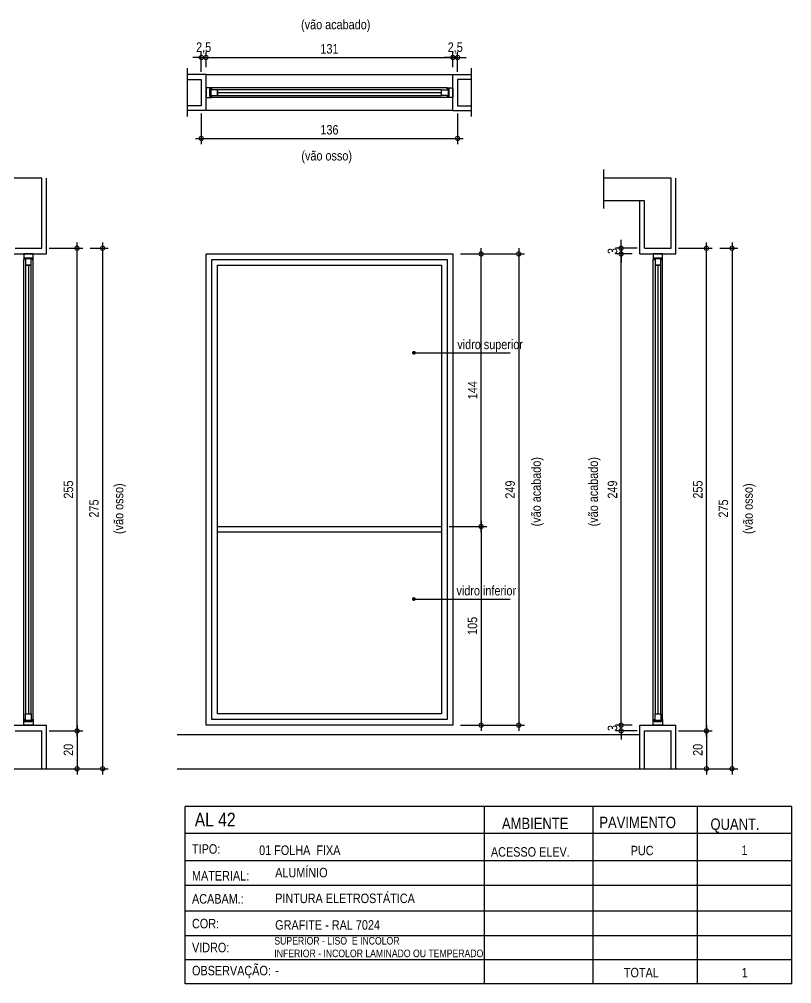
# Model space of a CAD drawing. Header units: metres. Extents: x -0.2 to 51.6, y -20.8 to 5.5.
# Drawn here: x 32.67 to 36.75, y -20.82 to -15.72 of the extents above; entities that cross this region are included whole.
import ezdxf

# ---------------------------------------------------------------- set-up
doc = ezdxf.new("R2010")
doc.units = ezdxf.units.M
doc.linetypes.add('DASHEDX2', pattern=[1.5, 1, -0.5])
for name, color, linetype in [('ARQ-ALV ACAB', 4, 'Continuous'), ('ARQ-ALV OSSO', 5, 'Continuous'), ('ARQ-AUX', 7, 'Continuous'), ('ARQ-CAX', 1, 'Continuous'), ('ARQ-CAX @ 1', 1, 'Continuous'), ('ARQ-DIM', 2, 'Continuous'), ('ARQ-ENCH', 1, 'Continuous'), ('ARQ-EST', 2, 'Continuous'), ('ARQ-PRJ', 7, 'DASHEDX2'), ('ARQ-SIM', 1, 'Continuous'), ('ARQ-TXT', 2, 'Continuous'), ('ARQ-TXT01', 2, 'Continuous')]:
    doc.layers.add(name, color=color, linetype=linetype)
doc.styles.add('Adesa', font='ARIALN.TTF')
doc.styles.add('ROMANS', font='romans', dxfattribs={"height": 0.2})
doc.dimstyles.new('1-25ARQ', dxfattribs={"dimscale": 0.25, "dimtxt": 0.2, "dimasz": 0.08, "dimexe": 0.16, "dimexo": 0.1, "dimgap": 0.1, "dimtad": 1, "dimzin": 4, "dimdsep": 46, "dimtxsty": 'ROMANS', "dimblk": 'DOT', "dimcen": 0.1, "dimclrd": 1, "dimclre": 1, "dimclrt": 3, "dimadec": 0, "dimazin": 0, "dimtfac": 1, "dimtix": 1, "dimtmove": 2, "dimatfit": 3, "dimldrblk": 'DOT', "dimfxl": 1, "dimtolj": 1, "dimtzin": 4, "dimlwd": -1, "dimlwe": -1, "dimarcsym": 0})
doc.dimstyles.new('ADESA 1-0025', dxfattribs={"dimtxt": 0.05, "dimasz": 0.045, "dimexe": 0.03, "dimexo": 0.04, "dimgap": 0.02, "dimtad": 1, "dimtoh": 1, "dimdec": 0, "dimlfac": 100, "dimzin": 4, "dimtxsty": 'Adesa', "dimblk": 'DOTSMALL', "dimcen": 1, "dimdle": 0.03, "dimclrd": 1, "dimclre": 1, "dimclrt": 256, "dimazin": 1, "dimtm": 1e-09, "dimtfac": 1, "dimtdec": 0, "dimtix": 1, "dimtmove": 2, "dimatfit": 0, "dimldrblk": 'DOTSMALL', "dimfxl": 0.8, "dimtvp": 2, "dimtolj": 1, "dimtzin": 0, "dimarcsym": 0})

# ---------------------------------------------------------------- blocks, each defined once
blk = doc.blocks.new('*U609')
at = {"color": 0, "linetype": 'ByBlock', "ltscale": 0.5}
for points in [[(0.02, -0.045), (0.02, -0.045), (0.02, -0.045), (0.02, -0.045), (0.02, -0.045), (0.02, -0.045), (0.02, -0.045), (0.02, -0.045), (0.02, -0.045), (0.03, -0.045), (0.03, -0.05), (0, -0.05), (0, 0), (0.03, 0), (0.03, -0.005), (0.02, -0.005), (0.02, -0.045)], [(2.47, -0.045), (2.47, -0.045), (2.47, -0.045), (2.47, -0.045), (2.47, -0.045), (2.47, -0.045), (2.47, -0.045), (2.47, -0.045), (2.47, -0.045), (2.46, -0.045), (2.46, -0.05), (2.49, -0.05), (2.49, 0), (2.46, 0), (2.46, -0.005), (2.47, -0.005), (2.47, -0.045)], [(0.025, -0.01), (0.06, -0.01), (0.06, -0.04), (0.025, -0.04)], [(2.465, -0.01), (2.43, -0.01), (2.43, -0.04), (2.465, -0.04)]]:
    blk.add_lwpolyline(points, close=True, dxfattribs=at)
at = {"color": 8, "linetype": 'ByBlock', "ltscale": 0.5}
for points in [[(2.46, 0), (0.03, 0)], [(2.46, -0.05), (0.03, -0.05)]]:
    blk.add_lwpolyline(points, dxfattribs=at)
at = {"color": 7, "linetype": 'ByBlock', "ltscale": 0.5}
blk.add_lwpolyline([(2.43, -0.01), (2.43, -0.04), (0.06, -0.04), (0.06, -0.01)], close=True, dxfattribs=at)
blk.add_lwpolyline([(0.06, -0.025), (2.43, -0.025)], dxfattribs=at)
blk = doc.blocks.new('_DotSmall')
at = {"color": 0, "linetype": 'ByBlock', "const_width": 0.5}
blk.add_lwpolyline([(-0.0625, 0, 1), (0.0625, 0, 1)], format="xyb", close=True, dxfattribs=at)
blk = doc.blocks.new('*D650')
at = {"layer": 'ARQ-DIM', "color": 1, "lineweight": -2, "transparency": 16777216}
for p, q in [((32.9768, -19.4503), (32.9768, -19.7103)), ((32.8297, -19.4803), (33.0068, -19.4803)), ((32.8297, -19.6803), (33.0068, -19.6803))]:
    blk.add_line(p, q, dxfattribs=at)
at = {"layer": 'Defpoints', "color": 0, "transparency": 16777216}
for p in [(32.7897, -19.4803), (32.7897, -19.6803), (32.9768, -19.6803)]:
    blk.add_point(p, dxfattribs=at)
at = {"layer": 'ARQ-DIM', "color": 1, "lineweight": -2, "transparency": 16777216, "xscale": 0.045, "yscale": 0.045, "zscale": 0.045}
for p, rotation in [((32.9768, -19.4803), 90), ((32.9768, -19.6803), 270)]:
    blk.add_blockref('_DotSmall', p, dxfattribs=dict(at, rotation=rotation))
at = {"layer": 'ARQ-DIM', "transparency": 16777216, "insert": (32.9312, -19.5803), "char_height": 0.05, "attachment_point": 5, "rotation": 90, "style": 'Adesa'}
blk.add_mtext('\\A1;20', dxfattribs=at)
blk = doc.blocks.new('*D651')
at = {"layer": 'ARQ-DIM', "color": 1, "lineweight": -2, "transparency": 16777216}
for p, q in [((32.9768, -19.5103), (32.9768, -16.9003)), ((32.8297, -16.9303), (33.0068, -16.9303)), ((32.8297, -19.4803), (33.0068, -19.4803))]:
    blk.add_line(p, q, dxfattribs=at)
at = {"layer": 'Defpoints', "color": 0, "transparency": 16777216}
for p in [(32.7897, -16.9303), (32.9768, -16.9303), (32.7897, -19.4803)]:
    blk.add_point(p, dxfattribs=at)
at = {"layer": 'ARQ-DIM', "color": 1, "lineweight": -2, "transparency": 16777216, "xscale": 0.045, "yscale": 0.045, "zscale": 0.045}
for p, rotation in [((32.9768, -16.9303), 90), ((32.9768, -19.4803), 270)]:
    blk.add_blockref('_DotSmall', p, dxfattribs=dict(at, rotation=rotation))
at = {"layer": 'ARQ-DIM', "transparency": 16777216, "insert": (32.9312, -18.2053), "char_height": 0.05, "attachment_point": 5, "rotation": 90, "style": 'Adesa'}
blk.add_mtext('\\A1;255', dxfattribs=at)
blk = doc.blocks.new('*D647')
at = {"layer": 'ARQ-DIM', "color": 1, "lineweight": -2, "transparency": 16777216}
for p, q in [((33.1118, -16.9003), (33.1118, -19.7103)), ((33.0468, -16.9303), (33.1418, -16.9303)), ((33.0468, -19.6803), (33.1418, -19.6803))]:
    blk.add_line(p, q, dxfattribs=at)
at = {"layer": 'Defpoints', "color": 0, "transparency": 16777216}
for p in [(33.0068, -16.9303), (33.0068, -19.6803), (33.1118, -19.6803)]:
    blk.add_point(p, dxfattribs=at)
at = {"layer": 'ARQ-DIM', "color": 1, "lineweight": -2, "transparency": 16777216, "xscale": 0.045, "yscale": 0.045, "zscale": 0.045}
for p, rotation in [((33.1118, -16.9303), 90), ((33.1118, -19.6803), 270)]:
    blk.add_blockref('_DotSmall', p, dxfattribs=dict(at, rotation=rotation))
at = {"layer": 'ARQ-DIM', "transparency": 16777216, "insert": (33.0663, -18.3053), "char_height": 0.05, "attachment_point": 5, "rotation": 90, "style": 'Adesa'}
blk.add_mtext('\\A1;275', dxfattribs=at)
blk = doc.blocks.new('*D662')
at = {"layer": 'ARQ-DIM', "color": 1, "lineweight": -2, "transparency": 16777216}
for p, q in [((34.9634, -15.973), (34.9634, -15.8924)), ((34.9884, -15.998), (34.9884, -15.8924)), ((34.9634, -15.9224), (34.9184, -15.9224)), ((34.9884, -15.9224), (34.9634, -15.9224)), ((34.9884, -15.9224), (35.0334, -15.9224))]:
    blk.add_line(p, q, dxfattribs=at)
at = {"layer": 'Defpoints', "color": 0, "transparency": 16777216}
for p in [(34.9634, -15.9224), (34.9634, -16.013), (34.9884, -16.038)]:
    blk.add_point(p, dxfattribs=at)
at = {"layer": 'ARQ-DIM', "color": 1, "lineweight": -2, "transparency": 16777216, "xscale": 0.045, "yscale": 0.045, "zscale": 0.045}
blk.add_blockref('_DotSmall', (34.9634, -15.9224), dxfattribs=at)
at = {"layer": 'ARQ-DIM', "color": 1, "lineweight": -2, "transparency": 16777216, "xscale": 0.045, "yscale": 0.045, "zscale": 0.045, "rotation": 180}
blk.add_blockref('_DotSmall', (34.9884, -15.9224), dxfattribs=at)
at = {"layer": 'ARQ-DIM', "transparency": 16777216, "insert": (34.9759, -15.8723), "char_height": 0.05, "attachment_point": 5, "style": 'Adesa'}
blk.add_mtext('\\A1;2,5', dxfattribs=at)
blk = doc.blocks.new('*D663')
at = {"layer": 'ARQ-DIM', "color": 1, "lineweight": -2, "transparency": 16777216}
for p, q in [((33.6334, -15.998), (33.6334, -15.8924)), ((33.6584, -15.973), (33.6584, -15.8924)), ((33.6334, -15.9224), (33.5884, -15.9224)), ((33.6334, -15.9224), (33.6584, -15.9224)), ((33.6584, -15.9224), (33.7034, -15.9224))]:
    blk.add_line(p, q, dxfattribs=at)
at = {"layer": 'Defpoints', "color": 0, "transparency": 16777216}
for p in [(33.6584, -15.9224), (33.6334, -16.038), (33.6584, -16.013)]:
    blk.add_point(p, dxfattribs=at)
at = {"layer": 'ARQ-DIM', "color": 1, "lineweight": -2, "transparency": 16777216, "xscale": 0.045, "yscale": 0.045, "zscale": 0.045}
blk.add_blockref('_DotSmall', (33.6334, -15.9224), dxfattribs=at)
at = {"layer": 'ARQ-DIM', "color": 1, "lineweight": -2, "transparency": 16777216, "xscale": 0.045, "yscale": 0.045, "zscale": 0.045, "rotation": 180}
blk.add_blockref('_DotSmall', (33.6584, -15.9224), dxfattribs=at)
at = {"layer": 'ARQ-DIM', "transparency": 16777216, "insert": (33.6459, -15.8723), "char_height": 0.05, "attachment_point": 5, "style": 'Adesa'}
blk.add_mtext('\\A1;2,5', dxfattribs=at)
blk = doc.blocks.new('*D659')
at = {"layer": 'ARQ-DIM', "color": 1, "lineweight": -2, "transparency": 16777216}
for p, q in [((33.6334, -16.218), (33.6334, -16.3799)), ((34.9884, -16.218), (34.9884, -16.3799)), ((33.6034, -16.3499), (35.0184, -16.3499))]:
    blk.add_line(p, q, dxfattribs=at)
at = {"layer": 'Defpoints', "color": 0, "transparency": 16777216}
for p in [(33.6334, -16.178), (34.9884, -16.178), (34.9884, -16.3499)]:
    blk.add_point(p, dxfattribs=at)
at = {"layer": 'ARQ-DIM', "color": 1, "lineweight": -2, "transparency": 16777216, "xscale": 0.045, "yscale": 0.045, "zscale": 0.045, "rotation": 180}
blk.add_blockref('_DotSmall', (33.6334, -16.3499), dxfattribs=at)
at = {"layer": 'ARQ-DIM', "color": 1, "lineweight": -2, "transparency": 16777216, "xscale": 0.045, "yscale": 0.045, "zscale": 0.045}
blk.add_blockref('_DotSmall', (34.9884, -16.3499), dxfattribs=at)
at = {"layer": 'ARQ-DIM', "transparency": 16777216, "insert": (34.3109, -16.3044), "char_height": 0.05, "attachment_point": 5, "style": 'Adesa'}
blk.add_mtext('\\A1;136', dxfattribs=at)
blk = doc.blocks.new('*D660')
at = {"layer": 'ARQ-DIM', "color": 1, "lineweight": -2, "transparency": 16777216}
for p, q in [((33.6584, -15.973), (33.6584, -15.8924)), ((34.9634, -15.9052), (34.9634, -15.8924)), ((33.6284, -15.9224), (34.9934, -15.9224))]:
    blk.add_line(p, q, dxfattribs=at)
at = {"layer": 'Defpoints', "color": 0, "transparency": 16777216}
for p in [(34.9634, -15.9224), (34.9634, -15.9452), (33.6584, -16.013)]:
    blk.add_point(p, dxfattribs=at)
at = {"layer": 'ARQ-DIM', "color": 1, "lineweight": -2, "transparency": 16777216, "xscale": 0.045, "yscale": 0.045, "zscale": 0.045, "rotation": 180}
blk.add_blockref('_DotSmall', (33.6584, -15.9224), dxfattribs=at)
at = {"layer": 'ARQ-DIM', "color": 1, "lineweight": -2, "transparency": 16777216, "xscale": 0.045, "yscale": 0.045, "zscale": 0.045}
blk.add_blockref('_DotSmall', (34.9634, -15.9224), dxfattribs=at)
at = {"layer": 'ARQ-DIM', "transparency": 16777216, "insert": (34.3109, -15.8768), "char_height": 0.05, "attachment_point": 5, "style": 'Adesa'}
blk.add_mtext('\\A1;131', dxfattribs=at)
blk = doc.blocks.new('*D664')
at = {"layer": 'ARQ-DIM', "color": 1, "lineweight": -2, "transparency": 16777216}
for p, q in [((36.3039, -19.4503), (36.3039, -19.7103)), ((36.1569, -19.4803), (36.3339, -19.4803)), ((36.1569, -19.6803), (36.3339, -19.6803))]:
    blk.add_line(p, q, dxfattribs=at)
at = {"layer": 'Defpoints', "color": 0, "transparency": 16777216}
for p in [(36.1169, -19.4803), (36.1169, -19.6803), (36.3039, -19.6803)]:
    blk.add_point(p, dxfattribs=at)
at = {"layer": 'ARQ-DIM', "color": 1, "lineweight": -2, "transparency": 16777216, "xscale": 0.045, "yscale": 0.045, "zscale": 0.045}
for p, rotation in [((36.3039, -19.4803), 90), ((36.3039, -19.6803), 270)]:
    blk.add_blockref('_DotSmall', p, dxfattribs=dict(at, rotation=rotation))
at = {"layer": 'ARQ-DIM', "transparency": 16777216, "insert": (36.2584, -19.5803), "char_height": 0.05, "attachment_point": 5, "rotation": 90, "style": 'Adesa'}
blk.add_mtext('\\A1;20', dxfattribs=at)
blk = doc.blocks.new('*D665')
at = {"layer": 'ARQ-DIM', "color": 1, "lineweight": -2, "transparency": 16777216}
for p, q in [((36.3039, -19.5103), (36.3039, -16.9003)), ((36.1569, -16.9303), (36.3339, -16.9303)), ((36.1569, -19.4803), (36.3339, -19.4803))]:
    blk.add_line(p, q, dxfattribs=at)
at = {"layer": 'Defpoints', "color": 0, "transparency": 16777216}
for p in [(36.1169, -16.9303), (36.3039, -16.9303), (36.1169, -19.4803)]:
    blk.add_point(p, dxfattribs=at)
at = {"layer": 'ARQ-DIM', "color": 1, "lineweight": -2, "transparency": 16777216, "xscale": 0.045, "yscale": 0.045, "zscale": 0.045}
for p, rotation in [((36.3039, -16.9303), 90), ((36.3039, -19.4803), 270)]:
    blk.add_blockref('_DotSmall', p, dxfattribs=dict(at, rotation=rotation))
at = {"layer": 'ARQ-DIM', "transparency": 16777216, "insert": (36.2584, -18.2053), "char_height": 0.05, "attachment_point": 5, "rotation": 90, "style": 'Adesa'}
blk.add_mtext('\\A1;255', dxfattribs=at)
blk = doc.blocks.new('*D661')
at = {"layer": 'ARQ-DIM', "color": 1, "lineweight": -2, "transparency": 16777216}
for p, q in [((36.4389, -16.9003), (36.4389, -19.7103)), ((36.3739, -16.9303), (36.4689, -16.9303)), ((36.3739, -19.6803), (36.4689, -19.6803))]:
    blk.add_line(p, q, dxfattribs=at)
at = {"layer": 'Defpoints', "color": 0, "transparency": 16777216}
for p in [(36.3339, -16.9303), (36.3339, -19.6803), (36.4389, -19.6803)]:
    blk.add_point(p, dxfattribs=at)
at = {"layer": 'ARQ-DIM', "color": 1, "lineweight": -2, "transparency": 16777216, "xscale": 0.045, "yscale": 0.045, "zscale": 0.045}
for p, rotation in [((36.4389, -16.9303), 90), ((36.4389, -19.6803), 270)]:
    blk.add_blockref('_DotSmall', p, dxfattribs=dict(at, rotation=rotation))
at = {"layer": 'ARQ-DIM', "transparency": 16777216, "insert": (36.3934, -18.3053), "char_height": 0.05, "attachment_point": 5, "rotation": 90, "style": 'Adesa'}
blk.add_mtext('\\A1;275', dxfattribs=at)
blk = doc.blocks.new('*D666')
at = {"layer": 'ARQ-DIM', "color": 1, "lineweight": -2, "transparency": 16777216}
for p, q in [((35.9119, -16.9603), (35.8228, -16.9603)), ((35.8528, -19.4803), (35.8528, -16.9303)), ((35.9119, -19.4503), (35.8228, -19.4503))]:
    blk.add_line(p, q, dxfattribs=at)
at = {"layer": 'Defpoints', "color": 0, "transparency": 16777216}
for p in [(35.8528, -16.9603), (35.9519, -16.9603), (35.9519, -19.4503)]:
    blk.add_point(p, dxfattribs=at)
at = {"layer": 'ARQ-DIM', "color": 1, "lineweight": -2, "transparency": 16777216, "xscale": 0.045, "yscale": 0.045, "zscale": 0.045}
for p, rotation in [((35.8528, -16.9603), 90), ((35.8528, -19.4503), 270)]:
    blk.add_blockref('_DotSmall', p, dxfattribs=dict(at, rotation=rotation))
at = {"layer": 'ARQ-DIM', "transparency": 16777216, "insert": (35.8072, -18.2053), "char_height": 0.05, "attachment_point": 5, "rotation": 90, "style": 'Adesa'}
blk.add_mtext('\\A1;249', dxfattribs=at)
blk = doc.blocks.new('*D667')
at = {"layer": 'ARQ-DIM', "color": 1, "lineweight": -2, "transparency": 16777216}
for p, q in [((35.8528, -16.9303), (35.8528, -16.8853)), ((35.9369, -16.9303), (35.8228, -16.9303)), ((35.9119, -16.9603), (35.8228, -16.9603)), ((35.8528, -16.9303), (35.8528, -16.9603)), ((35.8528, -16.9603), (35.8528, -17.0053))]:
    blk.add_line(p, q, dxfattribs=at)
at = {"layer": 'Defpoints', "color": 0, "transparency": 16777216}
for p in [(35.8528, -16.9603), (35.9519, -16.9603), (35.9769, -16.9303)]:
    blk.add_point(p, dxfattribs=at)
at = {"layer": 'ARQ-DIM', "color": 1, "lineweight": -2, "transparency": 16777216, "xscale": 0.045, "yscale": 0.045, "zscale": 0.045}
for p, rotation in [((35.8528, -16.9303), 270), ((35.8528, -16.9603), 90)]:
    blk.add_blockref('_DotSmall', p, dxfattribs=dict(at, rotation=rotation))
at = {"layer": 'ARQ-DIM', "transparency": 16777216, "insert": (35.8072, -16.9453), "char_height": 0.05, "attachment_point": 5, "rotation": 90, "style": 'Adesa'}
blk.add_mtext('\\A1;3', dxfattribs=at)
blk = doc.blocks.new('*D668')
at = {"layer": 'ARQ-DIM', "color": 1, "lineweight": -2, "transparency": 16777216}
for p, q in [((35.8528, -19.4503), (35.8528, -19.4053)), ((35.9119, -19.4503), (35.8228, -19.4503)), ((35.8528, -19.4803), (35.8528, -19.4503)), ((35.9369, -19.4803), (35.8228, -19.4803)), ((35.8528, -19.4803), (35.8528, -19.5253))]:
    blk.add_line(p, q, dxfattribs=at)
at = {"layer": 'Defpoints', "color": 0, "transparency": 16777216}
for p in [(35.8528, -19.4503), (35.9519, -19.4503), (35.9769, -19.4803)]:
    blk.add_point(p, dxfattribs=at)
at = {"layer": 'ARQ-DIM', "color": 1, "lineweight": -2, "transparency": 16777216, "xscale": 0.045, "yscale": 0.045, "zscale": 0.045}
for p, rotation in [((35.8528, -19.4503), 270), ((35.8528, -19.4803), 90)]:
    blk.add_blockref('_DotSmall', p, dxfattribs=dict(at, rotation=rotation))
at = {"layer": 'ARQ-DIM', "transparency": 16777216, "insert": (35.8072, -19.4653), "char_height": 0.05, "attachment_point": 5, "rotation": 90, "style": 'Adesa'}
blk.add_mtext('\\A1;3', dxfattribs=at)
blk = doc.blocks.new('*D669')
at = {"layer": 'ARQ-DIM', "color": 1, "lineweight": -2, "transparency": 16777216}
for p, q in [((35.0034, -16.9603), (35.3416, -16.9603)), ((35.3116, -16.9303), (35.3116, -19.4803)), ((35.0034, -19.4503), (35.3416, -19.4503))]:
    blk.add_line(p, q, dxfattribs=at)
at = {"layer": 'Defpoints', "color": 0, "transparency": 16777216}
for p in [(34.9634, -16.9603), (34.9634, -19.4503), (35.3116, -19.4503)]:
    blk.add_point(p, dxfattribs=at)
at = {"layer": 'ARQ-DIM', "color": 1, "lineweight": -2, "transparency": 16777216, "xscale": 0.045, "yscale": 0.045, "zscale": 0.045}
for p, rotation in [((35.3116, -16.9603), 90), ((35.3116, -19.4503), 270)]:
    blk.add_blockref('_DotSmall', p, dxfattribs=dict(at, rotation=rotation))
at = {"layer": 'ARQ-DIM', "transparency": 16777216, "insert": (35.2661, -18.2053), "char_height": 0.05, "attachment_point": 5, "rotation": 90, "style": 'Adesa'}
blk.add_mtext('\\A1;249', dxfattribs=at)
blk = doc.blocks.new('*D670')
at = {"layer": 'ARQ-DIM', "color": 1, "lineweight": -2, "transparency": 16777216}
for p, q in [((35.1126, -18.3703), (35.1126, -19.4803)), ((34.9434, -18.4003), (35.1426, -18.4003)), ((35.0034, -19.4503), (35.1426, -19.4503))]:
    blk.add_line(p, q, dxfattribs=at)
at = {"layer": 'Defpoints', "color": 0, "transparency": 16777216}
for p in [(34.9034, -18.4003), (34.9634, -19.4503), (35.1126, -19.4503)]:
    blk.add_point(p, dxfattribs=at)
at = {"layer": 'ARQ-DIM', "color": 1, "lineweight": -2, "transparency": 16777216, "xscale": 0.045, "yscale": 0.045, "zscale": 0.045}
for p, rotation in [((35.1126, -18.4003), 90), ((35.1126, -19.4503), 270)]:
    blk.add_blockref('_DotSmall', p, dxfattribs=dict(at, rotation=rotation))
at = {"layer": 'ARQ-DIM', "transparency": 16777216, "insert": (35.0671, -18.9253), "char_height": 0.05, "attachment_point": 5, "rotation": 90, "style": 'Adesa'}
blk.add_mtext('\\A1;105', dxfattribs=at)
blk = doc.blocks.new('*D658')
at = {"layer": 'ARQ-DIM', "color": 1, "lineweight": -2, "transparency": 16777216}
for p, q in [((35.0034, -16.9603), (35.1426, -16.9603)), ((35.1126, -18.4303), (35.1126, -16.9303)), ((34.9434, -18.4003), (35.1426, -18.4003))]:
    blk.add_line(p, q, dxfattribs=at)
at = {"layer": 'Defpoints', "color": 0, "transparency": 16777216}
for p in [(34.9634, -16.9603), (35.1126, -16.9603), (34.9034, -18.4003)]:
    blk.add_point(p, dxfattribs=at)
at = {"layer": 'ARQ-DIM', "color": 1, "lineweight": -2, "transparency": 16777216, "xscale": 0.045, "yscale": 0.045, "zscale": 0.045}
for p, rotation in [((35.1126, -16.9603), 90), ((35.1126, -18.4003), 270)]:
    blk.add_blockref('_DotSmall', p, dxfattribs=dict(at, rotation=rotation))
at = {"layer": 'ARQ-DIM', "transparency": 16777216, "insert": (35.0675, -17.6803), "char_height": 0.05, "attachment_point": 5, "rotation": 90, "style": 'Adesa'}
blk.add_mtext('\\A1;144', dxfattribs=at)
blk = doc.blocks.new('_Dot')
at = {"color": 0, "linetype": 'ByBlock', "lineweight": -2}
blk.add_line((-0.5, 0), (-1, 0), dxfattribs=at)
at = {"color": 0, "linetype": 'ByBlock', "const_width": 0.5}
blk.add_lwpolyline([(-0.25, 0, 1), (0.25, 0, 1)], format="xyb", close=True, dxfattribs=at)
blk = doc.blocks.new('*U622')
at = {"color": 0, "linetype": 'ByBlock', "ltscale": 0.5}
for points in [[(0.02, -0.045), (0.02, -0.045), (0.02, -0.045), (0.02, -0.045), (0.02, -0.045), (0.02, -0.045), (0.02, -0.045), (0.02, -0.045), (0.02, -0.045), (0.03, -0.045), (0.03, -0.05), (0, -0.05), (0, 0), (0.03, 0), (0.03, -0.005), (0.02, -0.005), (0.02, -0.045)], [(1.285, -0.045), (1.285, -0.045), (1.285, -0.045), (1.285, -0.045), (1.285, -0.045), (1.285, -0.045), (1.285, -0.045), (1.285, -0.045), (1.285, -0.045), (1.275, -0.045), (1.275, -0.05), (1.305, -0.05), (1.305, 0), (1.275, 0), (1.275, -0.005), (1.285, -0.005), (1.285, -0.045)], [(0.025, -0.01), (0.06, -0.01), (0.06, -0.04), (0.025, -0.04)], [(1.28, -0.01), (1.245, -0.01), (1.245, -0.04), (1.28, -0.04)]]:
    blk.add_lwpolyline(points, close=True, dxfattribs=at)
at = {"color": 8, "linetype": 'ByBlock', "ltscale": 0.5}
for points in [[(1.275, 0), (0.03, 0)], [(1.275, -0.05), (0.03, -0.05)]]:
    blk.add_lwpolyline(points, dxfattribs=at)
at = {"color": 7, "linetype": 'ByBlock', "ltscale": 0.5}
blk.add_lwpolyline([(1.245, -0.01), (1.245, -0.04), (0.06, -0.04), (0.06, -0.01)], close=True, dxfattribs=at)
blk.add_lwpolyline([(0.06, -0.025), (1.245, -0.025)], dxfattribs=at)
blk = doc.blocks.new('ALUMINIO')
at = {"layer": 'ARQ-ALV ACAB'}
for p, q in [((35.9519, -16.9603), (35.9519, -16.6803)), ((32.6247, -16.9603), (32.8147, -16.9603)), ((35.9519, -16.9603), (36.1419, -16.9603)), ((32.6247, -19.4503), (32.8147, -19.4503)), ((35.9519, -19.6803), (35.9519, -19.4503)), ((35.9519, -19.4503), (36.1419, -19.4503)), ((35.9519, -19.5003), (33.506, -19.5003))]:
    blk.add_line(p, q, dxfattribs=at)
at = {"layer": 'ARQ-ALV ACAB', "elevation": 0}
for points in [[(33.6584, -16.013), (33.5598, -16.013)], [(33.6584, -16.203), (33.6584, -16.013)], [(33.6584, -16.203), (33.6584, -16.013)], [(34.9634, -16.203), (34.9634, -16.013)], [(34.9634, -16.013), (35.062, -16.013)], [(33.6584, -16.203), (33.5598, -16.203)], [(34.9634, -16.203), (35.062, -16.203)], [(36.1419, -16.9603), (36.1419, -16.5603)], [(36.1419, -19.6803), (36.1419, -19.4503)]]:
    blk.add_lwpolyline(points, dxfattribs=at)
at = {"layer": 'ARQ-ALV ACAB'}
for points in [[(32.8147, -16.9603), (32.8147, -16.5603)], [(32.8147, -19.6803), (32.8147, -19.4503)]]:
    blk.add_lwpolyline(points, dxfattribs=at)
at = {"layer": 'ARQ-ALV OSSO'}
for p, q in [((32.6497, -19.4803), (32.7897, -19.4803)), ((32.7897, -19.6803), (32.7897, -19.4803)), ((35.9769, -19.6803), (35.9769, -19.4803)), ((35.9769, -19.4803), (36.1169, -19.4803)), ((36.1169, -19.6803), (36.1169, -19.4803))]:
    blk.add_line(p, q, dxfattribs=at)
at = {"layer": 'ARQ-ALV OSSO', "elevation": 0}
for points in [[(33.5598, -16.038), (33.6334, -16.038), (33.6334, -16.178), (33.5598, -16.178)], [(35.062, -16.038), (34.9884, -16.038), (34.9884, -16.178), (35.062, -16.178)]]:
    blk.add_lwpolyline(points, dxfattribs=at)
at = {"layer": 'ARQ-AUX'}
for points in [[(33.5598, -16.2347), (33.5598, -15.9783)], [(35.062, -16.2347), (35.062, -15.9783)]]:
    blk.add_lwpolyline(points, dxfattribs=at)
at = {"layer": 'ARQ-AUX', "elevation": 0}
for points in [[(33.6584, -16.013), (34.9634, -16.013)], [(34.9634, -16.203), (33.6584, -16.203)]]:
    blk.add_lwpolyline(points, dxfattribs=at)
at = {"layer": 'ARQ-CAX', "elevation": 0}
for points in [[(33.6584, -16.9603), (34.9634, -16.9603), (34.9634, -19.4503), (33.6584, -19.4503)], [(33.6884, -16.9903), (34.9334, -16.9903), (34.9334, -19.4203), (33.6884, -19.4203)], [(33.7184, -17.0203), (34.9034, -17.0203), (34.9034, -19.3903), (33.7184, -19.3903)], [(33.7184, -18.4003), (34.9034, -18.4003), (34.9034, -18.4303), (33.7184, -18.4303)]]:
    blk.add_lwpolyline(points, close=True, dxfattribs=at)
at = {"layer": 'ARQ-ENCH', "ltscale": 0.01}
for p, q in [((36.7546, -19.8792), (33.5485, -19.8792)), ((33.5485, -20.8161), (33.5485, -19.8792)), ((35.1299, -20.8161), (35.1299, -19.8792)), ((35.1299, -20.8161), (35.1299, -19.8792)), ((35.703, -19.8792), (35.703, -20.8161)), ((36.2553, -19.8792), (36.2553, -20.8161)), ((36.7546, -20.8161), (36.7546, -19.8792)), ((36.7546, -20.023), (33.5485, -20.023)), ((36.7546, -20.1669), (33.5485, -20.1669)), ((36.7546, -20.2976), (33.5485, -20.2976)), ((36.7546, -20.4327), (33.5485, -20.4327)), ((36.7546, -20.5634), (33.5485, -20.5634)), ((36.7546, -20.6897), (33.5485, -20.6897)), ((36.7546, -20.8161), (33.5485, -20.8161))]:
    blk.add_line(p, q, dxfattribs=at)
at = {"layer": 'ARQ-EST'}
for p, q in [((32.7897, -16.9303), (32.7897, -16.6803)), ((35.9769, -16.6803), (35.7608, -16.6803)), ((35.9769, -16.9303), (35.9769, -16.6803)), ((36.1169, -16.9303), (36.1169, -16.6803)), ((32.6497, -16.9303), (32.7897, -16.9303)), ((35.9769, -16.9303), (36.1169, -16.9303)), ((28.774, -19.6803), (33.0618, -19.6803)), ((33.506, -19.6803), (36.389, -19.6803))]:
    blk.add_line(p, q, dxfattribs=at)
for points in [[(32.7897, -16.5603), (32.4337, -16.5603)], [(36.1169, -16.6803), (36.1169, -16.5603)]]:
    blk.add_lwpolyline(points, dxfattribs=at)
at = {"layer": 'ARQ-EST', "elevation": 0}
for points in [[(32.7897, -16.6803), (32.7897, -16.5603)], [(36.1169, -16.5603), (35.7608, -16.5603)]]:
    blk.add_lwpolyline(points, dxfattribs=at)
at = {"layer": 'ARQ-PRJ', "elevation": 0}
blk.add_lwpolyline([(35.7608, -16.7198), (35.7608, -16.5137)], dxfattribs=at)
at = {"layer": 'ARQ-CAX @ 1', "xscale": -1}
for name, p, rotation in [('*U622', (33.6584, -16.133), 180), ('*U609', (32.6947, -16.9603), 90), ('*U609', (36.0219, -16.9603), 90)]:
    blk.add_blockref(name, p, dxfattribs=dict(at, rotation=rotation))
at = {"layer": 'ARQ-TXT', "char_height": 0.05, "width": 0.551174, "attachment_point": 1, "style": 'Adesa'}
for s, insert in [('(vão acabado)', (34.161, -15.7231)), ('(vão osso)', (34.1626, -16.4164)), ('vidro superior', (34.9869, -17.4132)), ('vidro inferior', (34.9825, -18.7144))]:
    blk.add_mtext(s, dxfattribs=dict(at, insert=insert))
at = {"layer": 'ARQ-TXT', "ltscale": 0.01, "char_height": 0.05, "width": 0.88, "attachment_point": 1, "rotation": 90, "style": 'Adesa'}
for s, insert in [('{\\fArial Narrow|b0|i0|c0|p34;(vão acabado)}', (35.3783, -18.3997)), ('{\\fArial Narrow|b0|i0|c0|p34;(vão acabado)}', (35.6802, -18.3997)), ('{\\fArial Narrow|b0|i0|c0|p34;(vão osso)}', (33.1713, -18.44)), ('{\\fArial Narrow|b0|i0|c0|p34;(vão osso)}', (36.4984, -18.44))]:
    blk.add_mtext(s, dxfattribs=dict(at, insert=insert))
at = {"layer": 'ARQ-TXT', "ltscale": 0.01, "style": 'Adesa'}
for s, insert, char_height, width, attachment_point in [('AL 42', (33.5991, -19.9127), 0.072, 0.605305, 1), ('AMBIENTE', (35.3985, -19.9395), 0.06, 0.467927, 2), ('PAVIMENTO', (35.7377, -19.9642), 0.06, 0.336611, 4), ('QUANT.', (36.4549, -19.9432), 0.06, 0.39922, 2), ('TIPO:', (33.5844, -20.0792), 0.05, 0.166457, 1), ('01 FOLHA  FIXA', (33.9393, -20.0858), 0.05, 1.221162, 1), ('ACESSO ELEV.', (35.1645, -20.1201), 0.05, 0.467927, 4), ('PUC', (35.9034, -20.1128), 0.05, 0.55993, 4), ('1', (36.5049, -20.1108), 0.05, 0.49922, 5), ('MATERIAL:', (33.5844, -20.2208), 0.05, 0.336303, 1), ('ALUMÍNIO', (34.0242, -20.204), 0.05, 1.067594, 1), ('PINTURA ELETROSTÁTICA', (34.0242, -20.34), 0.05, 1.067594, 1), ('ACABAM.:', (33.5844, -20.3427), 0.05, 0.336303, 1), ('COR:', (33.5844, -20.4734), 0.05, 0.336303, 1), ('GRAFITE - RAL 7024', (34.0242, -20.4806), 0.05, 1.067594, 1), ('VIDRO:', (33.5844, -20.5998), 0.05, 0.336303, 1), ('OBSERVAÇÃO:', (33.5844, -20.7217), 0.05, 0.336303, 1), ('TOTAL', (35.9597, -20.7324), 0.05, 0.410919, 2), ('1', (36.5062, -20.7324), 0.05, 0.39922, 2), ('-', (34.0242, -20.721), 0.05, 1.067594, 1)]:
    blk.add_mtext(s, dxfattribs=dict(at, insert=insert, char_height=char_height, width=width, attachment_point=attachment_point))
at = {"layer": 'ARQ-TXT01', "ltscale": 0.01, "insert": (34.0195, -20.5692), "char_height": 0.04, "width": 1.551568, "attachment_point": 1, "style": 'Adesa'}
blk.add_mtext('{\\fArial Narrow|b0|i0|c0|p34;SUPERIOR - LISO  E INCOLOR \\PINFERIOR - INCOLOR LAMINADO OU TEMPERADO}', dxfattribs=at)
at = {"layer": 'ARQ-DIM'}
for base, p1, p2, picture, middle in [((33.6584, -15.9224), (33.6334, -16.038), (33.6584, -16.013), '*D663', (33.6459, -15.8723)), ((34.9634, -15.9224), (34.9884, -16.038), (34.9634, -16.013), '*D662', (34.9759, -15.8723))]:
    dim = blk.add_linear_dim(base=base, p1=p1, p2=p2, dimstyle='ADESA 1-0025', override={"dimdec": 1}, dxfattribs=at)
    dim.commit()
    dim.dimension.update_dxf_attribs({"geometry": picture, "text_midpoint": middle})
for base, p1, p2, picture, middle in [((34.9634090926, -15.9223569313), (33.6584090926, -16.0129936218), (34.9634090926, -15.9451752766), '*D660', (34.3109090926, -15.8768282819)), ((34.9884090926, -16.3499261519), (33.6334090926, -16.1779936218), (34.9884090926, -16.1779936218), '*D659', (34.3109090926, -16.3043975025))]:
    dim = blk.add_linear_dim(base=base, p1=p1, p2=p2, dimstyle='ADESA 1-0025', dxfattribs=at)
    dim.commit()
    dim.dimension.update_dxf_attribs({"geometry": picture, "text_midpoint": middle})
for base, p1, p2, picture, middle in [((32.9768, -16.9303), (32.7897, -19.4803), (32.7897, -16.9303), '*D651', (32.9312, -18.2053)), ((33.1118, -19.6803), (33.0068, -16.9303), (33.0068, -19.6803), '*D647', (33.0663, -18.3053)), ((35.8528, -16.9603), (35.9769, -16.9303), (35.9519, -16.9603), '*D667', (35.8072, -16.9453)), ((36.3039, -16.9303), (36.1169, -19.4803), (36.1169, -16.9303), '*D665', (36.2584, -18.2053)), ((36.4389, -19.6803), (36.3339, -16.9303), (36.3339, -19.6803), '*D661', (36.3934, -18.3053)), ((35.1126, -16.9603), (34.9034, -18.4003), (34.9634, -16.9603), '*D658', (35.0675, -17.6803)), ((35.3116, -19.4503), (34.9634, -16.9603), (34.9634, -19.4503), '*D669', (35.2661, -18.2053)), ((35.8528, -16.9603), (35.9519, -19.4503), (35.9519, -16.9603), '*D666', (35.8072, -18.2053)), ((35.1126, -19.4503), (34.9034, -18.4003), (34.9634, -19.4503), '*D670', (35.0671, -18.9253)), ((35.8528, -19.4503), (35.9769, -19.4803), (35.9519, -19.4503), '*D668', (35.8072, -19.4653)), ((32.9768, -19.6803), (32.7897, -19.4803), (32.7897, -19.6803), '*D650', (32.9312, -19.5803)), ((36.3039, -19.6803), (36.1169, -19.4803), (36.1169, -19.6803), '*D664', (36.2584, -19.5803))]:
    dim = blk.add_linear_dim(base=base, p1=p1, p2=p2, angle=90, dimstyle='ADESA 1-0025', dxfattribs=at)
    dim.commit()
    dim.dimension.update_dxf_attribs({"geometry": picture, "text_midpoint": middle})
at = {"layer": 'ARQ-SIM', "ltscale": 2}
for points in [[(34.7575, -17.4824), (35.2659, -17.4824)], [(34.7575, -18.7835), (35.2659, -18.7835)]]:
    blk.add_leader(points, dimstyle='1-25ARQ', override={"dimgap": 0.1, "dimtad": 0}, dxfattribs=at)

msp = doc.modelspace()

# ---------------------------------------------------------------- block references
msp.add_blockref('ALUMINIO', (0, 0))

doc.saveas('drawing.dxf')
